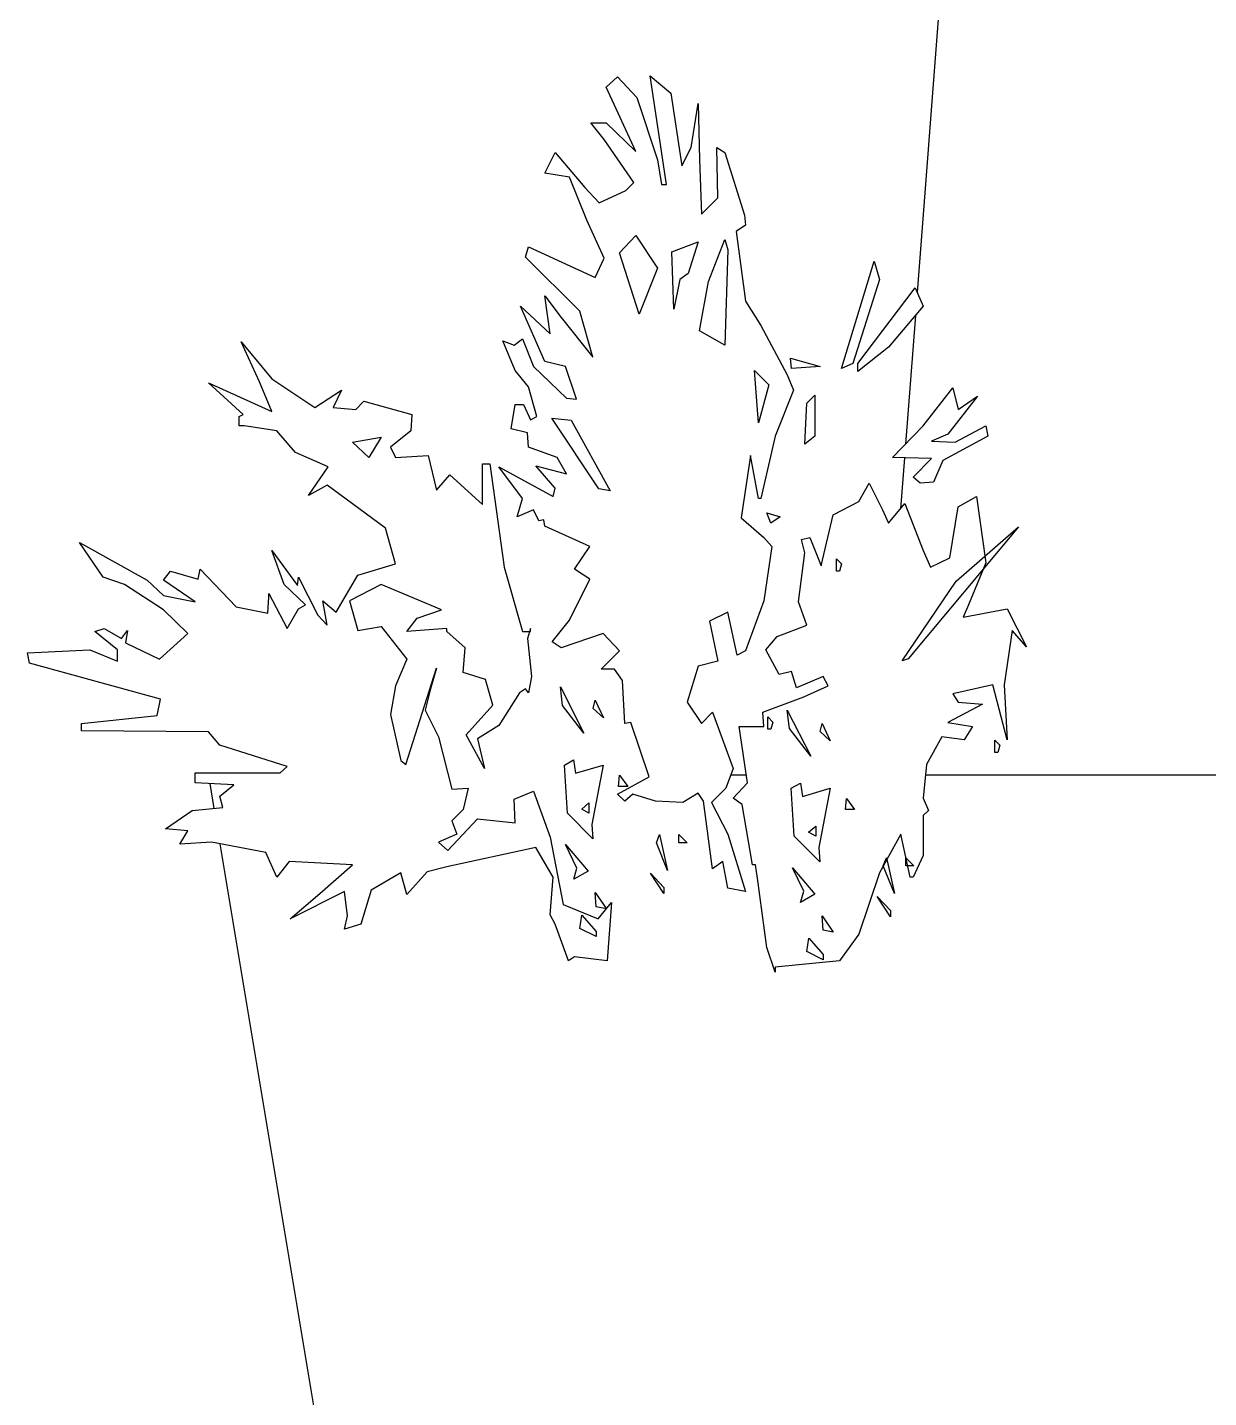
# Model space of a CAD drawing. Extents: x 8.11 to 10.83, y 1.53 to 10.16.
# Drawn here: x 8.668 to 9.193, y 2.141 to 2.751 of the extents above; entities that cross this region are included whole.
import ezdxf

# ---------------------------------------------------------------- set-up
doc = ezdxf.new("R2010")
doc.units = 0
doc.layers.get('0').update_dxf_attribs({"linetype": 'CONTINUOUS'})

msp = doc.modelspace()

# ---------------------------------------------------------------- linework, layer by layer
at = {"color": 0}
for p, q in [((9.1123, 3.26249), (9.06385, 2.63287)), ((8.92555, 2.7241), (8.93056, 2.72865)), ((8.93875, 2.69544), (8.92555, 2.7241)), ((8.93056, 2.72865), (8.9392, 2.71955)), ((8.94511, 2.7291), (8.95421, 2.72137)), ((8.95239, 2.68088), (8.94511, 2.7291)), ((8.9392, 2.71955), (8.9483, 2.6918)), ((8.95421, 2.72137), (8.95922, 2.68907)), ((8.96331, 2.69726), (8.96649, 2.71682)), ((8.96649, 2.71682), (8.96695, 2.6918)), ((8.91873, 2.70818), (8.92555, 2.70818)), ((8.92464, 2.7009), (8.91873, 2.70818)), ((8.92555, 2.70818), (8.93875, 2.69544)), ((8.93784, 2.68179), (8.92464, 2.7009)), ((8.89826, 2.68589), (8.90281, 2.69499)), ((8.90281, 2.69499), (8.916, 2.67952)), ((8.95922, 2.68907), (8.96331, 2.69726)), ((8.97468, 2.69726), (8.97832, 2.69499)), ((8.97514, 2.67497), (8.97468, 2.69726)), ((8.97832, 2.69499), (8.98696, 2.66724)), ((8.9483, 2.6918), (8.95012, 2.68088)), ((8.96695, 2.6918), (8.96786, 2.66769)), ((8.90918, 2.68407), (8.89826, 2.68589)), ((8.91691, 2.66496), (8.90918, 2.68407)), ((8.9342, 2.67815), (8.93784, 2.68179)), ((8.95012, 2.68088), (8.95239, 2.68088)), ((8.916, 2.67952), (8.92237, 2.6727)), ((8.92237, 2.6727), (8.9342, 2.67815)), ((8.96786, 2.66769), (8.97514, 2.67497)), ((8.92464, 2.64813), (8.91691, 2.66496)), ((8.98742, 2.66269), (8.98333, 2.65996)), ((8.98696, 2.66724), (8.98742, 2.66269)), ((8.93147, 2.65041), (8.93875, 2.65814)), ((8.93875, 2.65814), (8.9483, 2.64358)), ((8.97104, 2.63767), (8.97832, 2.65632)), ((8.97832, 2.65632), (8.97969, 2.65177)), ((8.98333, 2.65996), (8.98742, 2.62903)), ((8.88962, 2.64859), (8.89098, 2.65314)), ((8.89098, 2.65314), (8.92055, 2.63949)), ((8.94011, 2.62311), (8.93147, 2.65041)), ((8.95467, 2.65086), (8.96649, 2.65541)), ((8.95558, 2.62539), (8.95467, 2.65086)), ((8.96649, 2.65541), (8.96195, 2.64131)), ((8.97969, 2.65177), (8.97832, 2.60947)), ((8.91373, 2.62448), (8.88962, 2.64859)), ((8.92055, 2.63949), (8.92464, 2.64813)), ((9.03018, 2.599), (9.04474, 2.64677)), ((9.04474, 2.64677), (9.04701, 2.63858)), ((8.9483, 2.64358), (8.94011, 2.62311)), ((8.95831, 2.63858), (8.95558, 2.62539)), ((8.96195, 2.64131), (8.95831, 2.63858)), ((9.04701, 2.63858), (9.03518, 2.60128)), ((8.96695, 2.61583), (8.97104, 2.63767)), ((9.03746, 2.60128), (9.06293, 2.63494)), ((9.06293, 2.63494), (9.06657, 2.62675)), ((8.88734, 2.62675), (8.90054, 2.61447)), ((8.89826, 2.60219), (8.88734, 2.62675)), ((8.89826, 2.6313), (8.90554, 2.62175)), ((8.90054, 2.61447), (8.89826, 2.6313)), ((8.98742, 2.62903), (8.99424, 2.61811)), ((9.06657, 2.62675), (9.0511, 2.60856)), ((8.90554, 2.62175), (8.91964, 2.60401)), ((8.91964, 2.60401), (8.91373, 2.62448)), ((9.06306, 2.62263), (9.05866, 2.56535)), ((8.97832, 2.60947), (8.96695, 2.61583)), ((8.99424, 2.61811), (9.00607, 2.59627)), ((8.76316, 2.61083), (8.77681, 2.59445)), ((8.77135, 2.59309), (8.76316, 2.61083)), ((8.87961, 2.61129), (8.88461, 2.60947)), ((8.88507, 2.59809), (8.87961, 2.61129)), ((8.88461, 2.60947), (8.88825, 2.6122)), ((8.88825, 2.6122), (8.89326, 2.59991)), ((9.0511, 2.60856), (9.03746, 2.59764)), ((8.90736, 2.59991), (8.89826, 2.60219)), ((9.00743, 2.60355), (9.02063, 2.59991)), ((9.00789, 2.599), (9.00743, 2.60355)), ((8.89098, 2.59082), (8.88507, 2.59809)), ((8.89326, 2.59991), (8.90781, 2.58581)), ((8.91236, 2.58536), (8.90736, 2.59991)), ((8.99151, 2.59809), (8.99788, 2.59173)), ((8.99333, 2.57489), (8.99151, 2.59809)), ((9.00607, 2.59627), (9.0088, 2.58945)), ((9.02063, 2.59991), (9.00789, 2.599)), ((9.03518, 2.60128), (9.03018, 2.599)), ((9.03746, 2.59764), (9.03746, 2.60128)), ((8.7486, 2.59263), (8.77681, 2.5799)), ((8.76407, 2.57853), (8.7486, 2.59263)), ((8.77681, 2.5799), (8.77135, 2.59309)), ((8.77681, 2.59445), (8.79591, 2.58172)), ((8.79591, 2.58172), (8.80774, 2.58945)), ((8.80774, 2.58945), (8.8041, 2.58172)), ((8.89462, 2.57762), (8.89098, 2.59082)), ((8.99788, 2.59173), (8.99333, 2.57489)), ((9.0088, 2.58945), (9.00061, 2.56898)), ((9.06657, 2.57353), (9.07976, 2.59036)), ((9.07976, 2.59036), (9.08204, 2.58081)), ((8.81411, 2.58081), (8.81775, 2.58445)), ((8.81775, 2.58445), (8.83913, 2.57853)), ((8.90781, 2.58581), (8.91236, 2.58536)), ((9.0138, 2.56534), (9.01471, 2.58354)), ((9.01471, 2.58354), (9.01835, 2.58718)), ((9.01835, 2.58718), (9.01835, 2.56898)), ((9.09068, 2.58672), (9.07749, 2.56989)), ((9.08204, 2.58081), (9.09068, 2.58672)), ((8.76225, 2.57762), (8.76407, 2.57853)), ((8.76225, 2.57353), (8.76225, 2.57762)), ((8.8041, 2.58172), (8.81411, 2.58081)), ((8.83913, 2.57853), (8.83867, 2.57126)), ((8.88325, 2.57216), (8.88507, 2.58308)), ((8.88507, 2.58308), (8.88871, 2.58308)), ((8.88871, 2.58308), (8.89189, 2.57626)), ((8.89189, 2.57626), (8.89462, 2.57762)), ((8.76452, 2.57353), (8.76225, 2.57353)), ((8.77908, 2.57126), (8.76452, 2.57353)), ((8.78727, 2.5617), (8.77908, 2.57126)), ((8.83867, 2.57126), (8.82957, 2.56398)), ((8.89053, 2.57035), (8.88325, 2.57216)), ((8.90133, 2.57697), (8.90997, 2.57606)), ((8.92225, 2.54558), (8.90133, 2.57697)), ((8.90997, 2.57606), (8.92726, 2.54467)), ((9.05292, 2.55943), (9.06657, 2.57353)), ((9.08067, 2.56625), (9.09432, 2.57353)), ((9.09432, 2.57353), (9.09523, 2.56898)), ((8.81274, 2.56625), (8.82548, 2.56853)), ((8.82002, 2.55943), (8.81274, 2.56625)), ((8.82548, 2.56853), (8.82002, 2.55943)), ((8.89098, 2.56398), (8.89053, 2.57035)), ((9.00061, 2.56898), (8.99424, 2.54123)), ((9.01835, 2.56898), (9.0138, 2.56534)), ((9.07749, 2.56989), (9.07021, 2.56671)), ((9.07021, 2.56671), (9.08067, 2.56625)), ((9.09523, 2.56898), (9.07521, 2.55806)), ((8.80182, 2.55533), (8.78727, 2.5617)), ((8.82957, 2.56398), (8.83185, 2.55943)), ((8.83185, 2.55943), (8.8464, 2.56034)), ((8.8464, 2.56034), (8.85004, 2.54487)), ((8.90372, 2.55943), (8.89098, 2.56398)), ((8.90781, 2.55215), (8.90372, 2.55943)), ((8.98969, 2.56034), (8.9856, 2.53259)), ((8.99333, 2.54123), (8.98969, 2.56034)), ((9.07021, 2.55897), (9.05292, 2.55943)), ((9.05819, 2.55929), (9.05645, 2.53666)), ((9.06202, 2.55078), (9.07021, 2.55897)), ((8.79318, 2.5426), (8.80182, 2.55533)), ((8.87051, 2.5567), (8.8737, 2.5567)), ((8.87051, 2.5385), (8.87051, 2.5567)), ((8.8737, 2.5567), (8.88007, 2.51075)), ((8.87779, 2.55533), (8.9019, 2.54214)), ((8.88825, 2.54123), (8.87779, 2.55533)), ((8.89417, 2.55579), (8.90781, 2.55215)), ((8.90281, 2.54578), (8.89417, 2.55579)), ((9.07521, 2.55806), (9.07112, 2.54851)), ((8.80137, 2.54715), (8.79318, 2.5426)), ((8.8273, 2.52804), (8.80137, 2.54715)), ((8.85004, 2.54487), (8.85596, 2.55169)), ((8.85596, 2.55169), (8.87051, 2.5385)), ((9.03791, 2.53987), (9.04246, 2.54806)), ((9.04246, 2.54806), (9.04837, 2.53623)), ((9.06521, 2.54806), (9.06202, 2.55078)), ((9.07112, 2.54851), (9.06521, 2.54806)), ((8.88598, 2.53304), (8.88825, 2.54123)), ((8.9019, 2.54214), (8.90281, 2.54578)), ((8.92726, 2.54467), (8.92225, 2.54558)), ((8.99424, 2.54123), (8.99333, 2.54123)), ((9.08204, 2.53759), (9.09022, 2.54214)), ((9.09022, 2.54214), (9.09432, 2.51257)), ((8.89326, 2.53623), (8.88598, 2.53304)), ((8.89553, 2.53122), (8.89326, 2.53623)), ((8.99697, 2.53486), (9.00289, 2.53304)), ((8.99879, 2.53031), (8.99697, 2.53486)), ((9.02654, 2.53395), (9.03791, 2.53987)), ((9.04837, 2.53623), (9.0511, 2.53031)), ((9.0511, 2.53031), (9.05838, 2.53896)), ((9.05838, 2.53896), (9.06657, 2.51803)), ((9.0784, 2.51485), (9.08204, 2.53759)), ((8.89781, 2.53168), (8.89553, 2.53122)), ((8.89826, 2.52895), (8.89781, 2.53168)), ((8.91828, 2.51985), (8.89826, 2.52895)), ((8.9856, 2.53259), (8.99561, 2.52395)), ((9.00289, 2.53304), (8.99879, 2.53031)), ((9.02108, 2.51121), (9.02654, 2.53395)), ((9.10895, 2.52863), (9.05982, 2.46995)), ((9.0812, 2.50452), (9.10895, 2.52863)), ((8.83185, 2.51212), (8.8273, 2.52804)), ((8.99561, 2.52395), (8.99925, 2.51985)), ((9.01244, 2.52304), (9.01608, 2.52395)), ((9.0138, 2.51712), (9.01244, 2.52304)), ((9.01608, 2.52395), (9.02108, 2.51121)), ((8.69129, 2.52167), (8.72131, 2.50484)), ((8.70175, 2.50621), (8.69129, 2.52167)), ((8.77681, 2.51803), (8.78818, 2.50257)), ((8.78226, 2.50302), (8.77681, 2.51803)), ((8.91145, 2.50984), (8.91828, 2.51985)), ((8.99925, 2.51985), (8.99561, 2.49574)), ((9.01107, 2.49529), (9.0138, 2.51712)), ((9.06657, 2.51803), (9.06975, 2.51075)), ((8.81502, 2.50712), (8.83185, 2.51212)), ((8.88007, 2.51075), (8.88825, 2.4821)), ((9.0279, 2.51439), (9.03018, 2.51212)), ((9.0279, 2.50893), (9.0279, 2.51439)), ((9.03018, 2.51212), (9.02927, 2.50893)), ((9.06975, 2.51075), (9.0784, 2.51485)), ((9.09432, 2.51257), (9.08659, 2.49392)), ((8.7113, 2.50302), (8.70175, 2.50621)), ((8.72131, 2.50484), (8.72859, 2.49802)), ((8.72859, 2.50484), (8.73177, 2.50893)), ((8.74269, 2.49529), (8.72859, 2.50484)), ((8.73177, 2.50893), (8.74405, 2.5053)), ((8.74405, 2.5053), (8.74496, 2.50984)), ((8.74496, 2.50984), (8.76088, 2.49301)), ((8.78818, 2.50257), (8.78863, 2.50621)), ((8.78863, 2.50621), (8.79728, 2.48937)), ((8.80546, 2.49074), (8.81502, 2.50712)), ((8.90918, 2.4871), (8.91828, 2.5053)), ((8.91828, 2.5053), (8.91145, 2.50984)), ((9.02927, 2.50893), (9.0279, 2.50893)), ((9.0571, 2.46904), (9.0812, 2.50452)), ((8.72859, 2.49165), (8.7113, 2.50302)), ((8.72859, 2.49802), (8.74269, 2.49529)), ((8.77544, 2.49893), (8.78363, 2.48346)), ((8.77544, 2.49756), (8.77544, 2.49893)), ((8.79182, 2.49392), (8.78226, 2.50302)), ((8.82548, 2.50302), (8.81138, 2.49574)), ((8.85232, 2.49165), (8.82548, 2.50302)), ((8.76088, 2.49301), (8.77499, 2.49028)), ((8.77499, 2.49028), (8.77544, 2.49756)), ((8.78363, 2.48346), (8.78863, 2.4921)), ((8.78863, 2.4921), (8.79182, 2.49392)), ((8.79955, 2.49574), (8.80546, 2.49074)), ((8.80137, 2.48483), (8.79955, 2.49574)), ((8.81138, 2.49574), (8.81502, 2.48255)), ((8.99561, 2.49574), (8.98742, 2.47345)), ((9.01471, 2.48483), (9.01107, 2.49529)), ((9.08659, 2.49392), (9.08431, 2.48846)), ((9.08431, 2.48846), (9.10387, 2.4921)), ((9.10387, 2.4921), (9.11251, 2.47527)), ((8.7395, 2.48119), (8.72859, 2.49165)), ((8.79728, 2.48937), (8.80137, 2.48483)), ((8.83685, 2.4821), (8.8414, 2.48801)), ((8.8414, 2.48801), (8.85232, 2.49165)), ((8.90145, 2.47755), (8.90918, 2.4871)), ((8.97969, 2.49074), (8.9715, 2.48665)), ((8.9715, 2.48665), (8.97514, 2.4689)), ((8.98378, 2.47163), (8.97969, 2.49074)), ((8.69811, 2.4821), (8.7022, 2.48346)), ((8.70812, 2.47391), (8.69811, 2.4821)), ((8.7022, 2.48346), (8.70994, 2.47891)), ((8.70994, 2.47891), (8.71267, 2.48255)), ((8.71267, 2.48255), (8.71176, 2.47709)), ((8.72677, 2.46981), (8.7395, 2.48119)), ((8.81502, 2.48255), (8.82548, 2.48437)), ((8.82548, 2.48437), (8.83685, 2.46981)), ((8.85459, 2.48346), (8.83685, 2.4821)), ((8.85459, 2.4821), (8.85459, 2.48346)), ((8.86278, 2.47482), (8.85459, 2.4821)), ((8.88825, 2.4821), (8.89189, 2.4821)), ((8.89189, 2.48346), (8.89053, 2.47891)), ((8.89189, 2.4821), (8.89189, 2.48346)), ((8.92419, 2.48119), (8.90554, 2.47482)), ((8.93147, 2.47345), (8.92419, 2.48119)), ((8.99652, 2.47391), (9.00152, 2.47982)), ((9.00152, 2.47982), (9.01471, 2.48483)), ((9.10615, 2.48255), (9.10251, 2.45844)), ((9.11251, 2.47527), (9.10615, 2.48255)), ((8.66809, 2.47254), (8.69583, 2.47391)), ((8.69583, 2.47391), (8.70812, 2.4689)), ((8.70812, 2.4689), (8.70812, 2.47391)), ((8.71176, 2.47709), (8.72677, 2.46981)), ((8.86187, 2.4639), (8.86278, 2.47482)), ((8.89053, 2.47891), (8.89235, 2.46208)), ((8.90554, 2.47482), (8.90145, 2.47755)), ((8.92328, 2.46527), (8.93147, 2.47345)), ((8.98742, 2.47345), (8.98378, 2.47163)), ((9.00243, 2.46299), (8.99652, 2.47391)), ((8.669, 2.46799), (8.66809, 2.47254)), ((8.72722, 2.45207), (8.669, 2.46799)), ((8.83685, 2.46981), (8.83185, 2.45799)), ((8.97514, 2.4689), (8.96649, 2.46663)), ((9.05982, 2.46995), (9.0571, 2.46904)), ((8.8364, 2.42296), (8.85004, 2.46572)), ((8.85004, 2.46572), (8.84731, 2.45662)), ((8.87188, 2.46072), (8.86187, 2.4639)), ((8.89235, 2.46208), (8.89098, 2.4548)), ((8.92919, 2.46527), (8.92328, 2.46527)), ((8.93283, 2.46026), (8.92919, 2.46527)), ((8.96649, 2.46663), (8.96149, 2.45071)), ((9.00789, 2.46436), (9.00243, 2.46299)), ((9.01016, 2.45708), (9.00789, 2.46436)), ((9.02199, 2.46208), (9.01016, 2.45708)), ((9.02427, 2.45799), (9.02199, 2.46208)), ((8.83185, 2.45799), (8.82957, 2.44525)), ((8.84731, 2.45662), (8.84504, 2.44707)), ((8.87506, 2.44934), (8.87188, 2.46072)), ((8.88962, 2.45662), (8.88689, 2.4548)), ((8.89098, 2.4548), (8.88962, 2.45662)), ((8.90516, 2.45742), (8.91562, 2.43695)), ((8.90607, 2.44923), (8.90516, 2.45742)), ((8.93374, 2.44116), (8.93283, 2.46026)), ((9.01335, 2.45298), (9.02427, 2.45799)), ((9.0975, 2.45844), (9.07976, 2.45435)), ((9.10023, 2.44752), (9.0975, 2.45844)), ((9.10251, 2.45844), (9.10387, 2.43388)), ((8.72586, 2.4448), (8.72722, 2.45207)), ((8.86323, 2.43615), (8.87506, 2.44934)), ((8.88689, 2.4548), (8.87779, 2.44025)), ((8.91562, 2.43695), (8.90607, 2.44923)), ((8.91972, 2.44787), (8.92062, 2.45151)), ((8.92062, 2.45151), (8.92426, 2.44377)), ((8.96149, 2.45071), (8.96786, 2.44116)), ((8.99515, 2.44616), (9.01335, 2.45298)), ((9.09295, 2.4498), (9.07749, 2.44161)), ((9.07976, 2.45435), (9.08204, 2.45071)), ((9.08204, 2.45071), (9.09295, 2.4498)), ((8.6922, 2.44116), (8.72586, 2.4448)), ((8.82957, 2.44525), (8.83412, 2.42478)), ((8.84504, 2.44707), (8.85095, 2.43524)), ((8.92426, 2.44377), (8.91972, 2.44787)), ((8.96786, 2.44116), (8.97286, 2.44616)), ((8.97286, 2.44616), (8.98196, 2.42114)), ((8.99561, 2.43979), (8.99515, 2.44616)), ((8.99742, 2.44409), (8.9997, 2.44182)), ((8.99742, 2.43863), (8.99742, 2.44409)), ((9.00607, 2.44713), (9.01654, 2.42665)), ((9.00698, 2.43894), (9.00607, 2.44713)), ((9.10387, 2.43388), (9.10023, 2.44752)), ((8.6922, 2.43797), (8.6922, 2.44116)), ((8.7486, 2.43752), (8.6922, 2.43797)), ((8.75361, 2.4316), (8.7486, 2.43752)), ((8.87779, 2.44025), (8.86824, 2.43433)), ((8.93647, 2.44161), (8.93374, 2.44116)), ((8.94466, 2.4175), (8.93647, 2.44161)), ((8.98469, 2.43979), (8.99561, 2.43979)), ((8.98833, 2.41477), (8.98469, 2.43979)), ((8.99879, 2.43863), (8.99742, 2.43863)), ((8.9997, 2.44182), (8.99879, 2.43863)), ((9.01654, 2.42665), (9.00698, 2.43894)), ((9.02063, 2.43757), (9.02154, 2.44121)), ((9.02518, 2.43348), (9.02063, 2.43757)), ((9.02154, 2.44121), (9.02518, 2.43348)), ((9.07749, 2.44161), (9.08841, 2.43979)), ((9.08841, 2.43979), (9.08477, 2.43388)), ((8.78363, 2.42205), (8.75361, 2.4316)), ((8.85095, 2.43524), (8.85687, 2.41204)), ((8.87142, 2.42114), (8.86323, 2.43615)), ((8.86824, 2.43433), (8.87142, 2.42114)), ((9.07476, 2.43524), (9.06794, 2.42296)), ((9.08477, 2.43388), (9.07476, 2.43524)), ((9.09834, 2.4338), (9.10061, 2.43152)), ((9.09834, 2.42834), (9.09834, 2.4338)), ((9.10061, 2.43152), (9.0997, 2.42834)), ((8.83412, 2.42478), (8.8364, 2.42296)), ((8.9069, 2.42271), (8.91099, 2.42499)), ((8.91099, 2.42499), (8.9119, 2.41907)), ((9.0997, 2.42834), (9.09834, 2.42834)), ((8.74269, 2.41932), (8.78044, 2.41932)), ((8.74269, 2.41477), (8.74269, 2.41932)), ((8.78044, 2.41932), (8.78363, 2.42205)), ((8.90827, 2.40133), (8.9069, 2.42271)), ((8.9119, 2.41907), (8.92419, 2.42271)), ((8.92419, 2.42271), (8.91918, 2.39633)), ((8.98196, 2.42114), (8.97878, 2.4125)), ((9.06794, 2.42296), (9.06657, 2.40795)), ((8.75997, 2.41386), (8.74269, 2.41477)), ((8.74917, 2.41443), (8.751, 2.40346)), ((8.75361, 2.40886), (8.75997, 2.41386)), ((8.93056, 2.40977), (8.94466, 2.4175)), ((8.93101, 2.41316), (8.93146, 2.41816)), ((8.9351, 2.41316), (8.93101, 2.41316)), ((8.93146, 2.41816), (8.9351, 2.41316)), ((8.98783, 2.41818), (8.98087, 2.41818)), ((8.98196, 2.40795), (8.98833, 2.41477)), ((9.00782, 2.41242), (9.01191, 2.41469)), ((9.01191, 2.41469), (9.01282, 2.40878)), ((9.27895, 2.41818), (9.0675, 2.41818)), ((8.75497, 2.40386), (8.75361, 2.40886)), ((8.85687, 2.41204), (8.86414, 2.4125)), ((8.86414, 2.4125), (8.86187, 2.40295)), ((8.88461, 2.40749), (8.89326, 2.41113)), ((8.88507, 2.39703), (8.88461, 2.40749)), ((8.89326, 2.41113), (8.90054, 2.39066)), ((8.93374, 2.40658), (8.93056, 2.40977)), ((8.93738, 2.40977), (8.93374, 2.40658)), ((8.94739, 2.40658), (8.93738, 2.40977)), ((8.95967, 2.40613), (8.94739, 2.40658)), ((8.96649, 2.41022), (8.95967, 2.40613)), ((8.96877, 2.40658), (8.96649, 2.41022)), ((8.97286, 2.37656), (8.96877, 2.40658)), ((8.97878, 2.4125), (8.97241, 2.40613)), ((8.98605, 2.40522), (8.98196, 2.40795)), ((9.00918, 2.39104), (9.00782, 2.41242)), ((9.01282, 2.40878), (9.0251, 2.41242)), ((9.0251, 2.41242), (9.0201, 2.38603)), ((9.03193, 2.40287), (9.03238, 2.40787)), ((9.03238, 2.40787), (9.03602, 2.40287)), ((9.06657, 2.40795), (9.06884, 2.40249)), ((8.7295, 2.3943), (8.74132, 2.40249)), ((8.74132, 2.40249), (8.75497, 2.40386)), ((8.86187, 2.40295), (8.85687, 2.39794)), ((8.91964, 2.38996), (8.90827, 2.40133)), ((8.91463, 2.40315), (8.91782, 2.40588)), ((8.91782, 2.40133), (8.91463, 2.40315)), ((8.91782, 2.40588), (8.91782, 2.40133)), ((8.97241, 2.40613), (8.97969, 2.39203)), ((8.9906, 2.37838), (8.98605, 2.40522)), ((9.03602, 2.40287), (9.03193, 2.40287)), ((9.06884, 2.40249), (9.06657, 2.40022)), ((8.7395, 2.39339), (8.7295, 2.3943)), ((8.85505, 2.38475), (8.86824, 2.39885)), ((8.85687, 2.39794), (8.85914, 2.39203)), ((8.86824, 2.39885), (8.88507, 2.39703)), ((8.91918, 2.39633), (8.91964, 2.38996)), ((9.01555, 2.39286), (9.01873, 2.39559)), ((9.01873, 2.39559), (9.01873, 2.39104)), ((9.06657, 2.40022), (9.06657, 2.38248)), ((8.73586, 2.38748), (8.7395, 2.39339)), ((8.74997, 2.38839), (8.73586, 2.38748)), ((8.77408, 2.38384), (8.74997, 2.38839)), ((8.85914, 2.39203), (8.85095, 2.38839)), ((8.85095, 2.38839), (8.85505, 2.38475)), ((8.90054, 2.39066), (8.90645, 2.36064)), ((8.94784, 2.38814), (8.94921, 2.39178)), ((8.94921, 2.39178), (8.95284, 2.37586)), ((8.95785, 2.39178), (8.96149, 2.38814)), ((8.95785, 2.38814), (8.95785, 2.39178)), ((8.97969, 2.39203), (8.98742, 2.36655)), ((9.02055, 2.37967), (9.00918, 2.39104)), ((9.01873, 2.39104), (9.01555, 2.39286)), ((9.05656, 2.39203), (9.04701, 2.37474)), ((9.06066, 2.37292), (9.05656, 2.39203)), ((8.75363, 2.3877), (8.89621, 1.53224)), ((8.77908, 2.37292), (8.77408, 2.38384)), ((8.89417, 2.38611), (8.85459, 2.37747)), ((8.9019, 2.37292), (8.89417, 2.38611)), ((8.90743, 2.38737), (8.91744, 2.37554)), ((8.91244, 2.3769), (8.90743, 2.38737)), ((8.95284, 2.37586), (8.94784, 2.38814)), ((8.96149, 2.38814), (8.95785, 2.38814)), ((9.0201, 2.38603), (9.02055, 2.37967)), ((9.06657, 2.38248), (9.06202, 2.37292)), ((8.78454, 2.37975), (8.77908, 2.37292)), ((8.81274, 2.37838), (8.78454, 2.37975)), ((8.79818, 2.36564), (8.81274, 2.37838)), ((8.85459, 2.37747), (8.84595, 2.3752)), ((8.91107, 2.3719), (8.91244, 2.3769)), ((8.97741, 2.37975), (8.97286, 2.37656)), ((8.97969, 2.36792), (8.97741, 2.37975)), ((8.99197, 2.37838), (8.9906, 2.37838)), ((8.99288, 2.37247), (8.99197, 2.37838)), ((9.00835, 2.37707), (9.01836, 2.36524)), ((9.01335, 2.36661), (9.00835, 2.37707)), ((9.04876, 2.37785), (9.05012, 2.38149)), ((9.05376, 2.36556), (9.04876, 2.37785)), ((9.05012, 2.38149), (9.05376, 2.36556)), ((9.05876, 2.38149), (9.0624, 2.37785)), ((9.05876, 2.37785), (9.05876, 2.38149)), ((9.0624, 2.37785), (9.05876, 2.37785)), ((8.83412, 2.37474), (8.82093, 2.36701)), ((8.83685, 2.36519), (8.83412, 2.37474)), ((8.84595, 2.3752), (8.83685, 2.36519)), ((8.90054, 2.35609), (8.9019, 2.37292)), ((8.91744, 2.37554), (8.91107, 2.3719)), ((8.94519, 2.37463), (8.9511, 2.36826)), ((8.9511, 2.36553), (8.94519, 2.37463)), ((8.99697, 2.34154), (8.99288, 2.37247)), ((9.04701, 2.37474), (9.03791, 2.34745)), ((9.06202, 2.37292), (9.06066, 2.37292)), ((8.8091, 2.36655), (8.78499, 2.35427)), ((8.78499, 2.35427), (8.79818, 2.36564)), ((8.81047, 2.35564), (8.8091, 2.36655)), ((8.82093, 2.36701), (8.81638, 2.352)), ((8.92062, 2.36599), (8.92563, 2.35871)), ((8.92108, 2.35962), (8.92062, 2.36599)), ((8.9511, 2.36826), (8.9511, 2.36553)), ((8.98742, 2.36655), (8.97969, 2.36792)), ((9.01199, 2.36161), (9.01335, 2.36661)), ((9.01836, 2.36524), (9.01199, 2.36161)), ((9.0461, 2.36433), (9.05202, 2.35797)), ((9.05202, 2.35524), (9.0461, 2.36433)), ((8.90645, 2.36064), (8.92192, 2.35427)), ((8.92563, 2.35871), (8.92108, 2.35962)), ((8.92192, 2.35427), (8.92783, 2.36155)), ((8.92783, 2.36155), (8.92601, 2.33562)), ((9.05202, 2.35797), (9.05202, 2.35524)), ((8.8091, 2.34972), (8.81047, 2.35564)), ((8.81638, 2.352), (8.8091, 2.34972)), ((8.90281, 2.352), (8.90054, 2.35609)), ((8.90872, 2.33562), (8.90281, 2.352)), ((8.9138, 2.35007), (8.91471, 2.35598)), ((8.91471, 2.35598), (8.92108, 2.3487)), ((9.02154, 2.35569), (9.02654, 2.34841)), ((9.022, 2.34932), (9.02154, 2.35569)), ((8.92108, 2.34643), (8.9138, 2.35007)), ((8.92108, 2.3487), (8.92108, 2.34643)), ((9.01472, 2.33977), (9.01563, 2.34568)), ((9.01563, 2.34568), (9.022, 2.33841)), ((9.02654, 2.34841), (9.022, 2.34932)), ((9.03791, 2.34745), (9.02927, 2.33562)), ((9.00061, 2.33062), (8.99697, 2.34154)), ((9.022, 2.33613), (9.01472, 2.33977)), ((8.91145, 2.33744), (8.90872, 2.33562)), ((8.92601, 2.33562), (8.91145, 2.33744)), ((9.02927, 2.33562), (9.00061, 2.33289)), ((9.022, 2.33841), (9.022, 2.33613)), ((9.00061, 2.33289), (9.00061, 2.33062))]:
    msp.add_line(p, q, dxfattribs=at)

doc.saveas('drawing.dxf')
